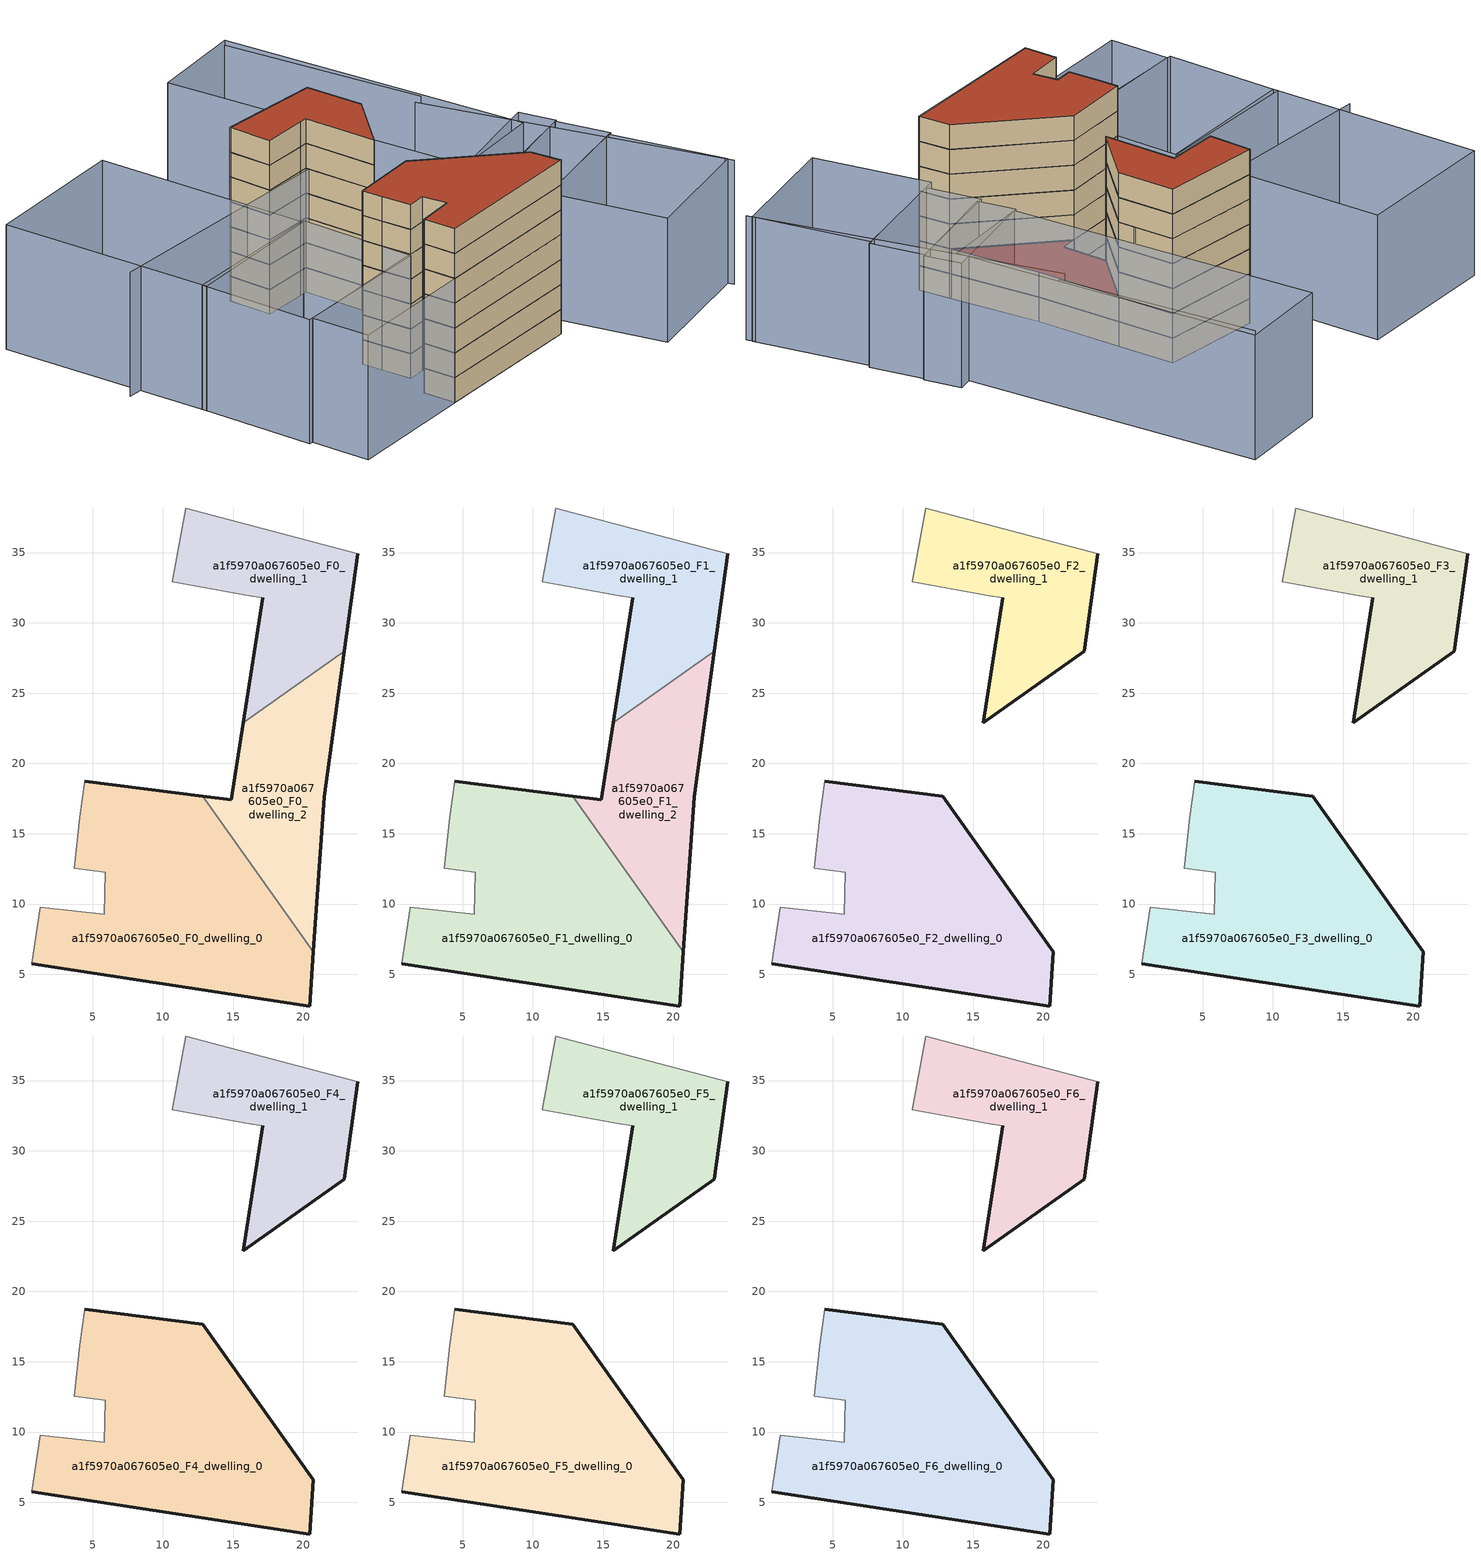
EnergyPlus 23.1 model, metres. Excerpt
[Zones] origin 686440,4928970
a1f5970a067605e0_F0_dwelling_0
 floor ground (EU_floor_Construction): 20.44,2.75 20.7,6.61 12.83,17.68 4.44,18.73 4.1,16.19 3.72,12.53 5.92,12.27 5.85,9.28 1.28,9.77 0.69,5.77 z0
 wall outside (EU_wall_Construction): 4.44,18.73 12.83,17.68 / 20.7,6.61 20.44,2.75 0.69,5.77 z0:3
 wall adiabatic (EU_wall_Construction): 0.69,5.77 1.28,9.77 5.85,9.28 5.92,12.27 3.72,12.53 4.1,16.19 4.44,18.73 z0:3
 wall to a1f5970a067605e0_F0_dwelling_2 (EU_wall_Construction): 12.84,17.68 20.7,6.61 z0:3
a1f5970a067605e0_F0_dwelling_1
 floor ground (EU_floor_Construction): 22.9,27.99 23.86,34.93 11.63,38.17 10.68,32.93 16.15,31.93 17.1,31.77 15.71,22.88 z0
 wall outside (EU_wall_Construction): 23.86,34.93 22.9,27.99 / 15.71,22.88 17.1,31.77 z0:3
 wall adiabatic (EU_wall_Construction): 17.1,31.77 16.15,31.93 10.68,32.93 11.63,38.17 23.86,34.93 z0:3
 wall to a1f5970a067605e0_F0_dwelling_2 (EU_wall_Construction): 22.9,27.99 15.71,22.88 z0:3
a1f5970a067605e0_F0_dwelling_2
 floor ground (EU_floor_Construction): 20.7,6.61 21.47,17.65 22.9,27.99 15.71,22.88 14.86,17.43 12.83,17.68 z0
 wall outside (EU_wall_Construction): 12.83,17.68 14.86,17.43 15.71,22.88 / 22.9,27.99 21.47,17.65 20.7,6.61 z0:3
a1f5970a067605e0_F1_dwelling_0
 floor to a1f5970a067605e0_F0_dwelling_0 (EU_floor_Construction): 20.44,2.75 20.7,6.61 12.83,17.68 4.44,18.73 4.1,16.19 3.72,12.53 5.92,12.27 5.85,9.28 1.28,9.77 0.69,5.77 z3
 wall outside (EU_wall_Construction): 4.44,18.73 12.83,17.68 / 20.7,6.61 20.44,2.75 0.69,5.77 z3:6
 wall adiabatic (EU_wall_Construction): 0.69,5.77 1.28,9.77 5.85,9.28 5.92,12.27 3.72,12.53 4.1,16.19 4.44,18.73 z3:6
 wall to a1f5970a067605e0_F1_dwelling_2 (EU_wall_Construction): 12.84,17.68 20.7,6.61 z3:6
a1f5970a067605e0_F1_dwelling_1
 floor to a1f5970a067605e0_F0_dwelling_1 (EU_floor_Construction): 22.9,27.99 23.86,34.93 11.63,38.17 10.68,32.93 16.15,31.93 17.1,31.77 15.71,22.88 z3
 wall outside (EU_wall_Construction): 23.86,34.93 22.9,27.99 / 15.71,22.88 17.1,31.77 z3:6
 wall adiabatic (EU_wall_Construction): 17.1,31.77 16.15,31.93 10.68,32.93 11.63,38.17 23.86,34.93 z3:6
 wall to a1f5970a067605e0_F1_dwelling_2 (EU_wall_Construction): 22.9,27.99 15.71,22.88 z3:6
a1f5970a067605e0_F1_dwelling_2
 floor to a1f5970a067605e0_F0_dwelling_2 (EU_floor_Construction): 20.7,6.61 21.47,17.65 22.9,27.99 15.71,22.88 14.86,17.43 12.83,17.68 z3
 wall outside (EU_wall_Construction): 12.83,17.68 14.86,17.43 15.71,22.88 / 22.9,27.99 21.47,17.65 20.7,6.61 z3:6
 roof outside (EU_roof_Construction): 22.9,27.99 21.47,17.65 20.7,6.61 12.83,17.68 14.86,17.43 15.71,22.88 z6
a1f5970a067605e0_F2_dwelling_0
 floor to a1f5970a067605e0_F1_dwelling_0 (EU_floor_Construction): 20.44,2.75 20.7,6.61 12.83,17.68 4.44,18.73 4.1,16.19 3.72,12.53 5.92,12.27 5.85,9.28 1.28,9.77 0.69,5.77 z6
 wall outside (EU_wall_Construction): 4.44,18.73 12.83,17.68 20.7,6.61 20.44,2.75 0.69,5.77 z6:9
 wall adiabatic (EU_wall_Construction): 0.69,5.77 1.28,9.77 5.85,9.28 5.92,12.27 3.72,12.53 4.1,16.19 4.44,18.73 z6:9
a1f5970a067605e0_F2_dwelling_1
 floor to a1f5970a067605e0_F1_dwelling_1 (EU_floor_Construction): 22.9,27.99 23.86,34.93 11.63,38.17 10.68,32.93 16.15,31.93 17.1,31.77 15.71,22.88 z6
 wall outside (EU_wall_Construction): 23.86,34.93 22.9,27.99 15.71,22.88 17.1,31.77 z6:9
 wall adiabatic (EU_wall_Construction): 17.1,31.77 16.15,31.93 10.68,32.93 11.63,38.17 23.86,34.93 z6:9
a1f5970a067605e0_F3_dwelling_0
 floor to a1f5970a067605e0_F2_dwelling_0 (EU_floor_Construction): 20.44,2.75 20.7,6.61 12.83,17.68 4.44,18.73 4.1,16.19 3.72,12.53 5.92,12.27 5.85,9.28 1.28,9.77 0.69,5.77 z9
 wall outside (EU_wall_Construction): 4.44,18.73 12.83,17.68 20.7,6.61 20.44,2.75 0.69,5.77 z9:12
 wall adiabatic (EU_wall_Construction): 0.69,5.77 1.28,9.77 5.85,9.28 5.92,12.27 3.72,12.53 4.1,16.19 4.44,18.73 z9:12
a1f5970a067605e0_F3_dwelling_1
 floor to a1f5970a067605e0_F2_dwelling_1 (EU_floor_Construction): 22.9,27.99 23.86,34.93 11.63,38.17 10.68,32.93 16.15,31.93 17.1,31.77 15.71,22.88 z9
 wall outside (EU_wall_Construction): 23.86,34.93 22.9,27.99 15.71,22.88 17.1,31.77 z9:12
 wall adiabatic (EU_wall_Construction): 17.1,31.77 16.15,31.93 10.68,32.93 11.63,38.17 23.86,34.93 z9:12
a1f5970a067605e0_F4_dwelling_0
 floor to a1f5970a067605e0_F3_dwelling_0 (EU_floor_Construction): 20.44,2.75 20.7,6.61 12.83,17.68 4.44,18.73 4.1,16.19 3.72,12.53 5.92,12.27 5.85,9.28 1.28,9.77 0.69,5.77 z12
 wall outside (EU_wall_Construction): 4.44,18.73 12.83,17.68 20.7,6.61 20.44,2.75 0.69,5.77 z12:15
 wall adiabatic (EU_wall_Construction): 0.69,5.77 1.28,9.77 5.85,9.28 5.92,12.27 3.72,12.53 4.1,16.19 4.44,18.73 z12:15
a1f5970a067605e0_F4_dwelling_1
 floor to a1f5970a067605e0_F3_dwelling_1 (EU_floor_Construction): 22.9,27.99 23.86,34.93 11.63,38.17 10.68,32.93 16.15,31.93 17.1,31.77 15.71,22.88 z12
 wall outside (EU_wall_Construction): 23.86,34.93 22.9,27.99 15.71,22.88 17.1,31.77 z12:15
 wall adiabatic (EU_wall_Construction): 17.1,31.77 16.15,31.93 10.68,32.93 11.63,38.17 23.86,34.93 z12:15
a1f5970a067605e0_F5_dwelling_0
 floor to a1f5970a067605e0_F4_dwelling_0 (EU_floor_Construction): 20.44,2.75 20.7,6.61 12.83,17.68 4.44,18.73 4.1,16.19 3.72,12.53 5.92,12.27 5.85,9.28 1.28,9.77 0.69,5.77 z15
 wall outside (EU_wall_Construction): 4.44,18.73 12.83,17.68 20.7,6.61 20.44,2.75 0.69,5.77 z15:18
 wall adiabatic (EU_wall_Construction): 0.69,5.77 1.28,9.77 5.85,9.28 5.92,12.27 3.72,12.53 4.1,16.19 4.44,18.73 z15:18
a1f5970a067605e0_F5_dwelling_1
 floor to a1f5970a067605e0_F4_dwelling_1 (EU_floor_Construction): 22.9,27.99 23.86,34.93 11.63,38.17 10.68,32.93 16.15,31.93 17.1,31.77 15.71,22.88 z15
 wall outside (EU_wall_Construction): 23.86,34.93 22.9,27.99 15.71,22.88 17.1,31.77 z15:18
 wall adiabatic (EU_wall_Construction): 17.1,31.77 16.15,31.93 10.68,32.93 11.63,38.17 23.86,34.93 z15:18
a1f5970a067605e0_F6_dwelling_0
 floor to a1f5970a067605e0_F5_dwelling_0 (EU_floor_Construction): 20.44,2.75 20.7,6.61 12.83,17.68 4.44,18.73 4.1,16.19 3.72,12.53 5.92,12.27 5.85,9.28 1.28,9.77 0.69,5.77 z18
 wall outside (EU_wall_Construction): 4.44,18.73 12.83,17.68 20.7,6.61 20.44,2.75 0.69,5.77 z18:21
 wall adiabatic (EU_wall_Construction): 0.69,5.77 1.28,9.77 5.85,9.28 5.92,12.27 3.72,12.53 4.1,16.19 4.44,18.73 z18:21
 roof outside (EU_roof_Construction): 12.83,17.68 20.7,6.61 20.44,2.75 0.69,5.77 1.28,9.77 5.85,9.28 5.92,12.27 3.72,12.53 4.1,16.19 4.44,18.73 z21
a1f5970a067605e0_F6_dwelling_1
 floor to a1f5970a067605e0_F5_dwelling_1 (EU_floor_Construction): 22.9,27.99 23.86,34.93 11.63,38.17 10.68,32.93 16.15,31.93 17.1,31.77 15.71,22.88 z18
 wall outside (EU_wall_Construction): 23.86,34.93 22.9,27.99 15.71,22.88 17.1,31.77 z18:21
 wall adiabatic (EU_wall_Construction): 17.1,31.77 16.15,31.93 10.68,32.93 11.63,38.17 23.86,34.93 z18:21
 roof outside (EU_roof_Construction): 23.86,34.93 22.9,27.99 15.71,22.88 17.1,31.77 16.15,31.93 10.68,32.93 11.63,38.17 z21
shading: 39.26,-8.71 36.43,28.14 / 37.96,28.26 39.47,52.55 / 23.34,30.03 -13.46,37.75 / 23.32,5.68 38.79,6.12 / 38.79,6.12 39.19,-7.98 / 39.19,-7.98 23.71,-8.42 / 23.71,-8.42 23.32,5.68 / 24.52,12.26 39.03,12.63 / 39.03,12.63 39.2,6.08 / 39.2,6.08 24.69,5.71 / 24.69,5.71 24.52,12.26 / 5.24,5.11 -15.56,8.15 / -15.56,8.15 -14.51,15.33 / -14.51,15.33 6.29,12.29 / 6.29,12.29 5.24,5.11 / 25,16.61 39.12,17.15 / 39.12,17.15 39.3,12.64 / 39.3,12.64 25.17,12.1 / 25.17,12.1 25,16.61 / 3.48,12.41 -15.01,15.41 / -15.01,15.41 -12.73,29.44 / -12.73,29.44 5.76,26.44 / 5.76,26.44 3.48,12.41 / 25.39,16.62 28.73,54.07 / 28.73,54.07 40.48,53.02 / 40.48,53.02 37.14,15.57 / 37.14,15.57 25.39,16.62 / -12.81,28.88 -9.26,54.75 / -9.26,54.75 9.04,52.24 / 9.04,52.24 5.49,26.37 / 5.49,26.37 -12.81,28.88 z0:15
[Building]
EU S2 Campaign: North Axis=0; Terrain=City; Solar Distribution=FullExterior
[Site:Location]
Bologna: Latitude=44.5; Longitude=11.25; Time Zone=1; Elevation=37
[SizingPeriod:WeatherFileDays]
AnnualSizingPeriod: Begin Month=1; Begin Day of Month=1; End Month=12; End Day of Month=31; Day of Week for Start Day=Monday; Use Weather File Daylight Saving Period=No; Use Weather File Rain and Snow Indicators=No
[MATERIAL]
EU_InternalMass_Material: Roughness=MediumRough; Thickness=0.1; Conductivity=1; Density=1800; Specific Heat=900; Thermal Absorptance=0.9; Solar Absorptance=0.7; Visible Absorptance=0.7
[MATERIAL:NOMASS] Roughness=MediumRough; Thermal Absorptance=0.9; Solar Absorptance=0.7; Visible Absorptance=0.7
Name | Thermal Resistance
EU_wall_NoMass | 0.905828
EU_roof_NoMass | 0.37593
EU_floor_NoMass | 0.67114
[CONSTRUCTION]
EU_wall_Construction: EU_wall_NoMass
EU_roof_Construction: EU_roof_NoMass
EU_floor_Construction: EU_floor_NoMass
EU_InternalMass_Construction: EU_InternalMass_Material
[ZONE] Type=1; Multiplier=1; Ceiling Height=autocalculate; Floor Area=autocalculate; Part of Total Floor Area=Yes
Name | Volume
a1f5970a067605e0_F0_dwelling_0; a1f5970a067605e0_F1_dwelling_0; a1f5970a067605e0_F2_dwelling_0; a1f5970a067605e0_F3_dwelling_0; a1f5970a067605e0_F4_dwelling_0; a1f5970a067605e0_F5_dwelling_0; a1f5970a067605e0_F6_dwelling_0 | 588.192
a1f5970a067605e0_F0_dwelling_1 | 294.09
a1f5970a067605e0_F1_dwelling_1; a1f5970a067605e0_F2_dwelling_1; a1f5970a067605e0_F3_dwelling_1; a1f5970a067605e0_F4_dwelling_1; a1f5970a067605e0_F5_dwelling_1; a1f5970a067605e0_F6_dwelling_1 | 294.091
a1f5970a067605e0_F0_dwelling_2 | 294.078
a1f5970a067605e0_F1_dwelling_2 | 294.079
[INTERNALMASS] Construction=EU_InternalMass_Construction
Name | Zone or ZoneList | Surface Area
a1f5970a067605e0_F0_dwelling_0_EU_InternalMass | a1f5970a067605e0_F0_dwelling_0 | 196.064
a1f5970a067605e0_F0_dwelling_1_EU_InternalMass | a1f5970a067605e0_F0_dwelling_1 | 98.03
a1f5970a067605e0_F0_dwelling_2_EU_InternalMass | a1f5970a067605e0_F0_dwelling_2 | 98.0261
a1f5970a067605e0_F1_dwelling_0_EU_InternalMass | a1f5970a067605e0_F1_dwelling_0 | 196.064
a1f5970a067605e0_F1_dwelling_1_EU_InternalMass | a1f5970a067605e0_F1_dwelling_1 | 98.03
a1f5970a067605e0_F1_dwelling_2_EU_InternalMass | a1f5970a067605e0_F1_dwelling_2 | 98.0261
a1f5970a067605e0_F2_dwelling_0_EU_InternalMass | a1f5970a067605e0_F2_dwelling_0 | 196.059
a1f5970a067605e0_F2_dwelling_1_EU_InternalMass | a1f5970a067605e0_F2_dwelling_1 | 196.055
a1f5970a067605e0_F3_dwelling_0_EU_InternalMass | a1f5970a067605e0_F3_dwelling_0 | 196.059
a1f5970a067605e0_F3_dwelling_1_EU_InternalMass | a1f5970a067605e0_F3_dwelling_1 | 196.055
a1f5970a067605e0_F4_dwelling_0_EU_InternalMass | a1f5970a067605e0_F4_dwelling_0 | 196.059
a1f5970a067605e0_F4_dwelling_1_EU_InternalMass | a1f5970a067605e0_F4_dwelling_1 | 196.055
a1f5970a067605e0_F5_dwelling_0_EU_InternalMass | a1f5970a067605e0_F5_dwelling_0 | 196.059
a1f5970a067605e0_F5_dwelling_1_EU_InternalMass | a1f5970a067605e0_F5_dwelling_1 | 196.055
a1f5970a067605e0_F6_dwelling_0_EU_InternalMass | a1f5970a067605e0_F6_dwelling_0 | 196.059
a1f5970a067605e0_F6_dwelling_1_EU_InternalMass | a1f5970a067605e0_F6_dwelling_1 | 196.055
[OTHEREQUIPMENT] Fuel Type=Electricity; Design Level Calculation Method=Watts/Area; Power per Zone Floor Area=1; Fraction Latent=0; Fraction Radiant=0; Fraction Lost=0; Carbon Dioxide Generation Rate=0; EndUse Subcategory=EU_Step8_InternalGains
Name | Zone or ZoneList or Space or SpaceList | Schedule
EU_Step8_InternalGain_a1f5970a067605e0_F0_dwelling_0_f000 | a1f5970a067605e0_F0_dwelling_0 | EU_Step8_GainSchedule_a1f5970a067605e0_F0_dwelling_0_f000
EU_Step8_InternalGain_a1f5970a067605e0_F0_dwelling_1_f000 | a1f5970a067605e0_F0_dwelling_1 | EU_Step8_GainSchedule_a1f5970a067605e0_F0_dwelling_1_f000
EU_Step8_InternalGain_a1f5970a067605e0_F0_dwelling_2_f000 | a1f5970a067605e0_F0_dwelling_2 | EU_Step8_GainSchedule_a1f5970a067605e0_F0_dwelling_2_f000
EU_Step8_InternalGain_a1f5970a067605e0_F1_dwelling_0_f000 | a1f5970a067605e0_F1_dwelling_0 | EU_Step8_GainSchedule_a1f5970a067605e0_F1_dwelling_0_f000
EU_Step8_InternalGain_a1f5970a067605e0_F1_dwelling_1_f000 | a1f5970a067605e0_F1_dwelling_1 | EU_Step8_GainSchedule_a1f5970a067605e0_F1_dwelling_1_f000
EU_Step8_InternalGain_a1f5970a067605e0_F1_dwelling_2_f000 | a1f5970a067605e0_F1_dwelling_2 | EU_Step8_GainSchedule_a1f5970a067605e0_F1_dwelling_2_f000
EU_Step8_InternalGain_a1f5970a067605e0_F2_dwelling_0_f000 | a1f5970a067605e0_F2_dwelling_0 | EU_Step8_GainSchedule_a1f5970a067605e0_F2_dwelling_0_f000
EU_Step8_InternalGain_a1f5970a067605e0_F2_dwelling_1_f000 | a1f5970a067605e0_F2_dwelling_1 | EU_Step8_GainSchedule_a1f5970a067605e0_F2_dwelling_1_f000
EU_Step8_InternalGain_a1f5970a067605e0_F3_dwelling_0_f000 | a1f5970a067605e0_F3_dwelling_0 | EU_Step8_GainSchedule_a1f5970a067605e0_F3_dwelling_0_f000
EU_Step8_InternalGain_a1f5970a067605e0_F3_dwelling_1_f000 | a1f5970a067605e0_F3_dwelling_1 | EU_Step8_GainSchedule_a1f5970a067605e0_F3_dwelling_1_f000
EU_Step8_InternalGain_a1f5970a067605e0_F4_dwelling_0_f000 | a1f5970a067605e0_F4_dwelling_0 | EU_Step8_GainSchedule_a1f5970a067605e0_F4_dwelling_0_f000
EU_Step8_InternalGain_a1f5970a067605e0_F4_dwelling_1_f000 | a1f5970a067605e0_F4_dwelling_1 | EU_Step8_GainSchedule_a1f5970a067605e0_F4_dwelling_1_f000
EU_Step8_InternalGain_a1f5970a067605e0_F5_dwelling_0_f000 | a1f5970a067605e0_F5_dwelling_0 | EU_Step8_GainSchedule_a1f5970a067605e0_F5_dwelling_0_f000
EU_Step8_InternalGain_a1f5970a067605e0_F5_dwelling_1_f000 | a1f5970a067605e0_F5_dwelling_1 | EU_Step8_GainSchedule_a1f5970a067605e0_F5_dwelling_1_f000
EU_Step8_InternalGain_a1f5970a067605e0_F6_dwelling_0_f000 | a1f5970a067605e0_F6_dwelling_0 | EU_Step8_GainSchedule_a1f5970a067605e0_F6_dwelling_0_f000
EU_Step8_InternalGain_a1f5970a067605e0_F6_dwelling_1_f000 | a1f5970a067605e0_F6_dwelling_1 | EU_Step8_GainSchedule_a1f5970a067605e0_F6_dwelling_1_f000
[ZONEVENTILATION:DESIGNFLOWRATE] Schedule=EU_AlwaysOn; Design Flow Rate Calculation Method=AirChanges/Hour; Air Changes per Hour=0.73129; Ventilation Type=Natural; Fan Pressure Rise=0; Fan Total Efficiency=1; Constant Term Coefficient=1; Temperature Term Coefficient=0; Velocity Term Coefficient=0; Velocity Squared Term Coefficient=0; Minimum Indoor Temperature=-100; Maximum Indoor Temperature=100; Delta Temperature=-100; Minimum Outdoor Temperature=-100; Maximum Outdoor Temperature=100; Maximum Wind Speed=40
Name | Zone or ZoneList or Space or SpaceList
EU_ConstantAir_a1f5970a067605e0_F0_dwelling_0 | a1f5970a067605e0_F0_dwelling_0
EU_ConstantAir_a1f5970a067605e0_F0_dwelling_1 | a1f5970a067605e0_F0_dwelling_1
EU_ConstantAir_a1f5970a067605e0_F0_dwelling_2 | a1f5970a067605e0_F0_dwelling_2
EU_ConstantAir_a1f5970a067605e0_F1_dwelling_0 | a1f5970a067605e0_F1_dwelling_0
EU_ConstantAir_a1f5970a067605e0_F1_dwelling_1 | a1f5970a067605e0_F1_dwelling_1
EU_ConstantAir_a1f5970a067605e0_F1_dwelling_2 | a1f5970a067605e0_F1_dwelling_2
EU_ConstantAir_a1f5970a067605e0_F2_dwelling_0 | a1f5970a067605e0_F2_dwelling_0
EU_ConstantAir_a1f5970a067605e0_F2_dwelling_1 | a1f5970a067605e0_F2_dwelling_1
EU_ConstantAir_a1f5970a067605e0_F3_dwelling_0 | a1f5970a067605e0_F3_dwelling_0
EU_ConstantAir_a1f5970a067605e0_F3_dwelling_1 | a1f5970a067605e0_F3_dwelling_1
EU_ConstantAir_a1f5970a067605e0_F4_dwelling_0 | a1f5970a067605e0_F4_dwelling_0
EU_ConstantAir_a1f5970a067605e0_F4_dwelling_1 | a1f5970a067605e0_F4_dwelling_1
EU_ConstantAir_a1f5970a067605e0_F5_dwelling_0 | a1f5970a067605e0_F5_dwelling_0
EU_ConstantAir_a1f5970a067605e0_F5_dwelling_1 | a1f5970a067605e0_F5_dwelling_1
EU_ConstantAir_a1f5970a067605e0_F6_dwelling_0 | a1f5970a067605e0_F6_dwelling_0
EU_ConstantAir_a1f5970a067605e0_F6_dwelling_1 | a1f5970a067605e0_F6_dwelling_1
[HVACTEMPLATE:THERMOSTAT] Constant Heating Setpoint=20; Constant Cooling Setpoint=50
EU_HeatOnly_a1f5970a067605e0_F0_dwelling_0; EU_HeatOnly_a1f5970a067605e0_F0_dwelling_1; EU_HeatOnly_a1f5970a067605e0_F0_dwelling_2; EU_HeatOnly_a1f5970a067605e0_F1_dwelling_0; EU_HeatOnly_a1f5970a067605e0_F1_dwelling_1; EU_HeatOnly_a1f5970a067605e0_F1_dwelling_2; EU_HeatOnly_a1f5970a067605e0_F2_dwelling_0; EU_HeatOnly_a1f5970a067605e0_F2_dwelling_1; EU_HeatOnly_a1f5970a067605e0_F3_dwelling_0; EU_HeatOnly_a1f5970a067605e0_F3_dwelling_1; EU_HeatOnly_a1f5970a067605e0_F4_dwelling_0; EU_HeatOnly_a1f5970a067605e0_F4_dwelling_1; EU_HeatOnly_a1f5970a067605e0_F5_dwelling_0; EU_HeatOnly_a1f5970a067605e0_F5_dwelling_1; EU_HeatOnly_a1f5970a067605e0_F6_dwelling_0; EU_HeatOnly_a1f5970a067605e0_F6_dwelling_1
[HVACTEMPLATE:ZONE:IDEALLOADSAIRSYSTEM] System Availability Schedule=EU_AlwaysOn; Maximum Heating Supply Air Temperature=50; Minimum Cooling Supply Air Temperature=13; Maximum Heating Supply Air Humidity Ratio=0.0156; Minimum Cooling Supply Air Humidity Ratio=0.0077; Heating Limit=NoLimit; Cooling Limit=NoLimit; Heating Availability Schedule=EU_AlwaysOn; Cooling Availability Schedule=EU_CoolingOff; Dehumidification Control Type=ConstantSensibleHeatRatio; Cooling Sensible Heat Ratio=0.7; Dehumidification Setpoint=60; Humidification Control Type=None; Humidification Setpoint=30; Outdoor Air Method=None; Outdoor Air Flow Rate per Person=0.00944; Outdoor Air Flow Rate per Zone Floor Area=0; Outdoor Air Flow Rate per Zone=0; Demand Controlled Ventilation Type=None; Outdoor Air Economizer Type=NoEconomizer; Heat Recovery Type=None; Sensible Heat Recovery Effectiveness=0.7; Latent Heat Recovery Effectiveness=0.65
Name | Template Thermostat
a1f5970a067605e0_F0_dwelling_0 | EU_HeatOnly_a1f5970a067605e0_F0_dwelling_0
a1f5970a067605e0_F0_dwelling_1 | EU_HeatOnly_a1f5970a067605e0_F0_dwelling_1
a1f5970a067605e0_F0_dwelling_2 | EU_HeatOnly_a1f5970a067605e0_F0_dwelling_2
a1f5970a067605e0_F1_dwelling_0 | EU_HeatOnly_a1f5970a067605e0_F1_dwelling_0
a1f5970a067605e0_F1_dwelling_1 | EU_HeatOnly_a1f5970a067605e0_F1_dwelling_1
a1f5970a067605e0_F1_dwelling_2 | EU_HeatOnly_a1f5970a067605e0_F1_dwelling_2
a1f5970a067605e0_F2_dwelling_0 | EU_HeatOnly_a1f5970a067605e0_F2_dwelling_0
a1f5970a067605e0_F2_dwelling_1 | EU_HeatOnly_a1f5970a067605e0_F2_dwelling_1
a1f5970a067605e0_F3_dwelling_0 | EU_HeatOnly_a1f5970a067605e0_F3_dwelling_0
a1f5970a067605e0_F3_dwelling_1 | EU_HeatOnly_a1f5970a067605e0_F3_dwelling_1
a1f5970a067605e0_F4_dwelling_0 | EU_HeatOnly_a1f5970a067605e0_F4_dwelling_0
a1f5970a067605e0_F4_dwelling_1 | EU_HeatOnly_a1f5970a067605e0_F4_dwelling_1
a1f5970a067605e0_F5_dwelling_0 | EU_HeatOnly_a1f5970a067605e0_F5_dwelling_0
a1f5970a067605e0_F5_dwelling_1 | EU_HeatOnly_a1f5970a067605e0_F5_dwelling_1
a1f5970a067605e0_F6_dwelling_0 | EU_HeatOnly_a1f5970a067605e0_F6_dwelling_0
a1f5970a067605e0_F6_dwelling_1 | EU_HeatOnly_a1f5970a067605e0_F6_dwelling_1
[SIZING:ZONE] Zone Cooling Design Supply Air Temperature Input Method=SupplyAirTemperature; Zone Cooling Design Supply Air Temperature=13; Zone Heating Design Supply Air Temperature Input Method=SupplyAirTemperature; Zone Heating Design Supply Air Temperature=50; Zone Cooling Design Supply Air Humidity Ratio=0.008; Zone Heating Design Supply Air Humidity Ratio=0.008; Cooling Design Air Flow Method=DesignDay; Cooling Design Air Flow Rate=0; Cooling Minimum Air Flow per Zone Floor Area=0.000762; Cooling Minimum Air Flow=0; Cooling Minimum Air Flow Fraction=0.2; Heating Design Air Flow Method=DesignDay; Heating Design Air Flow Rate=0; Heating Maximum Air Flow per Zone Floor Area=0.002032; Heating Maximum Air Flow=0.141576; Heating Maximum Air Flow Fraction=0.3; Account for Dedicated Outdoor Air System=No; Dedicated Outdoor Air System Control Strategy=NeutralSupplyAir; Dedicated Outdoor Air Low Setpoint Temperature for Design=autosize; Dedicated Outdoor Air High Setpoint Temperature for Design=autosize; Zone Load Sizing Method=Sensible Load Only No Latent Load; Zone Latent Cooling Design Supply Air Humidity Ratio Input Method=HumidityRatioDifference; Zone Cooling Design Supply Air Humidity Ratio Difference=0.005; Zone Latent Heating Design Supply Air Humidity Ratio Input Method=HumidityRatioDifference; Zone Humidification Design Supply Air Humidity Ratio Difference=0.005
a1f5970a067605e0_F0_dwelling_0; a1f5970a067605e0_F0_dwelling_1; a1f5970a067605e0_F0_dwelling_2; a1f5970a067605e0_F1_dwelling_0; a1f5970a067605e0_F1_dwelling_1; a1f5970a067605e0_F1_dwelling_2; a1f5970a067605e0_F2_dwelling_0; a1f5970a067605e0_F2_dwelling_1; a1f5970a067605e0_F3_dwelling_0; a1f5970a067605e0_F3_dwelling_1; a1f5970a067605e0_F4_dwelling_0; a1f5970a067605e0_F4_dwelling_1; a1f5970a067605e0_F5_dwelling_0; a1f5970a067605e0_F5_dwelling_1; a1f5970a067605e0_F6_dwelling_0; a1f5970a067605e0_F6_dwelling_1
[SCHEDULE:CONSTANT]
Name | Hourly Value
EU_AlwaysOn | 1
EU_CoolingOff | 0
[SCHEDULE:FILE] Column Number=1; Rows to Skip at Top=0; Number of Hours of Data=8760; Column Separator=Comma; Interpolate to Timestep=No; Minutes per Item=60; Adjust Schedule for Daylight Savings=Yes
Name | File
EU_Step8_GainSchedule_a1f5970a067605e0_F0_dwelling_0_f000 | ../../schedules/a1f5970a067605e0/a1f5970a067605e0_F0_dwelling_0_f000_gain.csv
EU_Step8_GainSchedule_a1f5970a067605e0_F0_dwelling_1_f000 | ../../schedules/a1f5970a067605e0/a1f5970a067605e0_F0_dwelling_1_f000_gain.csv
EU_Step8_GainSchedule_a1f5970a067605e0_F0_dwelling_2_f000 | ../../schedules/a1f5970a067605e0/a1f5970a067605e0_F0_dwelling_2_f000_gain.csv
EU_Step8_GainSchedule_a1f5970a067605e0_F1_dwelling_0_f000 | ../../schedules/a1f5970a067605e0/a1f5970a067605e0_F1_dwelling_0_f000_gain.csv
EU_Step8_GainSchedule_a1f5970a067605e0_F1_dwelling_1_f000 | ../../schedules/a1f5970a067605e0/a1f5970a067605e0_F1_dwelling_1_f000_gain.csv
EU_Step8_GainSchedule_a1f5970a067605e0_F1_dwelling_2_f000 | ../../schedules/a1f5970a067605e0/a1f5970a067605e0_F1_dwelling_2_f000_gain.csv
EU_Step8_GainSchedule_a1f5970a067605e0_F2_dwelling_0_f000 | ../../schedules/a1f5970a067605e0/a1f5970a067605e0_F2_dwelling_0_f000_gain.csv
EU_Step8_GainSchedule_a1f5970a067605e0_F2_dwelling_1_f000 | ../../schedules/a1f5970a067605e0/a1f5970a067605e0_F2_dwelling_1_f000_gain.csv
EU_Step8_GainSchedule_a1f5970a067605e0_F3_dwelling_0_f000 | ../../schedules/a1f5970a067605e0/a1f5970a067605e0_F3_dwelling_0_f000_gain.csv
EU_Step8_GainSchedule_a1f5970a067605e0_F3_dwelling_1_f000 | ../../schedules/a1f5970a067605e0/a1f5970a067605e0_F3_dwelling_1_f000_gain.csv
EU_Step8_GainSchedule_a1f5970a067605e0_F4_dwelling_0_f000 | ../../schedules/a1f5970a067605e0/a1f5970a067605e0_F4_dwelling_0_f000_gain.csv
EU_Step8_GainSchedule_a1f5970a067605e0_F4_dwelling_1_f000 | ../../schedules/a1f5970a067605e0/a1f5970a067605e0_F4_dwelling_1_f000_gain.csv
EU_Step8_GainSchedule_a1f5970a067605e0_F5_dwelling_0_f000 | ../../schedules/a1f5970a067605e0/a1f5970a067605e0_F5_dwelling_0_f000_gain.csv
EU_Step8_GainSchedule_a1f5970a067605e0_F5_dwelling_1_f000 | ../../schedules/a1f5970a067605e0/a1f5970a067605e0_F5_dwelling_1_f000_gain.csv
EU_Step8_GainSchedule_a1f5970a067605e0_F6_dwelling_0_f000 | ../../schedules/a1f5970a067605e0/a1f5970a067605e0_F6_dwelling_0_f000_gain.csv
EU_Step8_GainSchedule_a1f5970a067605e0_F6_dwelling_1_f000 | ../../schedules/a1f5970a067605e0/a1f5970a067605e0_F6_dwelling_1_f000_gain.csv
